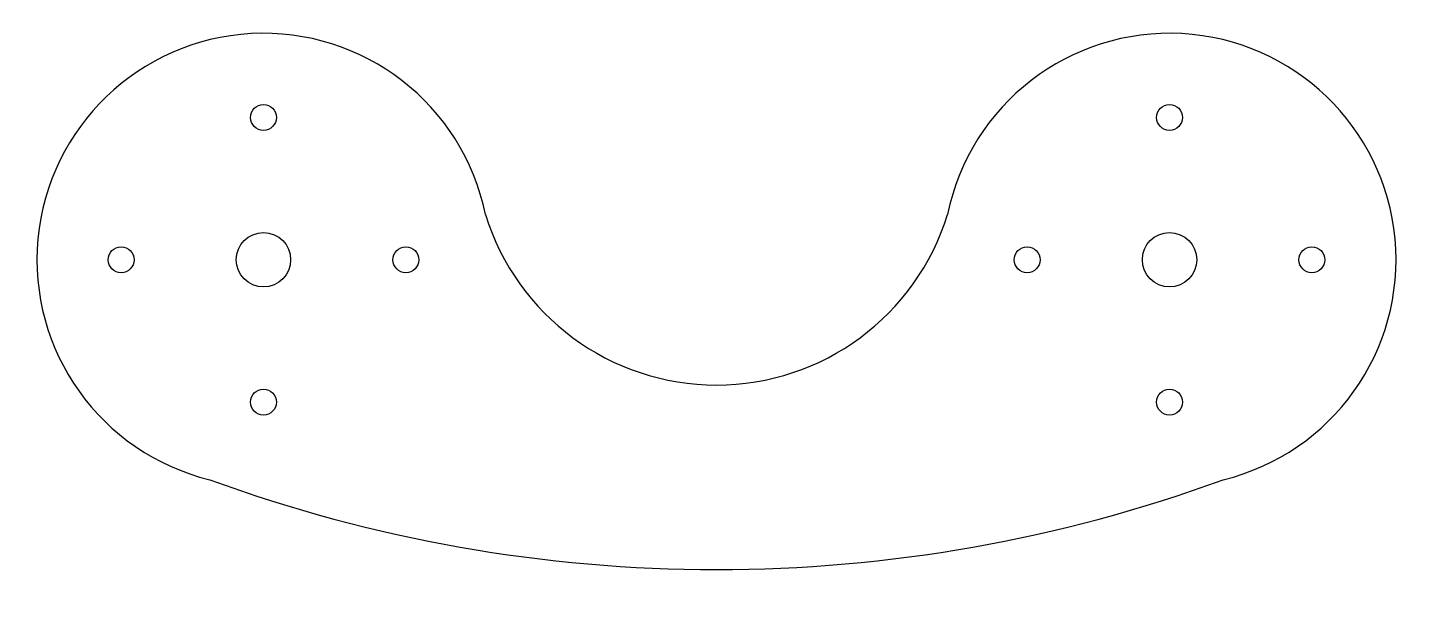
# Model space of a CAD drawing. Extents: x -53 to 53, y -26 to 18.
import ezdxf

# ---------------------------------------------------------------- set-up
doc = ezdxf.new("R2010")
doc.units = 0
doc.layers.get('0').update_dxf_attribs({"linetype": 'continuous'})

# ---------------------------------------------------------------- blocks, each defined once
blk = doc.blocks.new('MIRRORED')
at = {"color": 0}
for centre, radius in [((-35, 11), 1), ((35, 11), 1), ((-35, 0), 2.1), ((35, 0), 2.1), ((-46, 0), 1), ((-24, 0), 1), ((24, 0), 1), ((46, 0), 1), ((-35, -11), 1), ((35, -11), 1)]:
    blk.add_circle(centre, radius, dxfattribs=at)
for centre, radius, start, end in [((-35, 0), 17.5, 11.537, -103.7291), ((35, 0), 17.5, -76.2709, 168.463), ((0, 9), 18.68, -162.8779, -17.1221), ((0, 90), 113.94, -110.0985, -69.9015)]:
    blk.add_arc(centre, radius, start, end, dxfattribs=at)

msp = doc.modelspace()

# ---------------------------------------------------------------- block references
at = {"color": 0}
msp.add_blockref('MIRRORED', (0, 0), dxfattribs=at)

doc.saveas('drawing.dxf')
